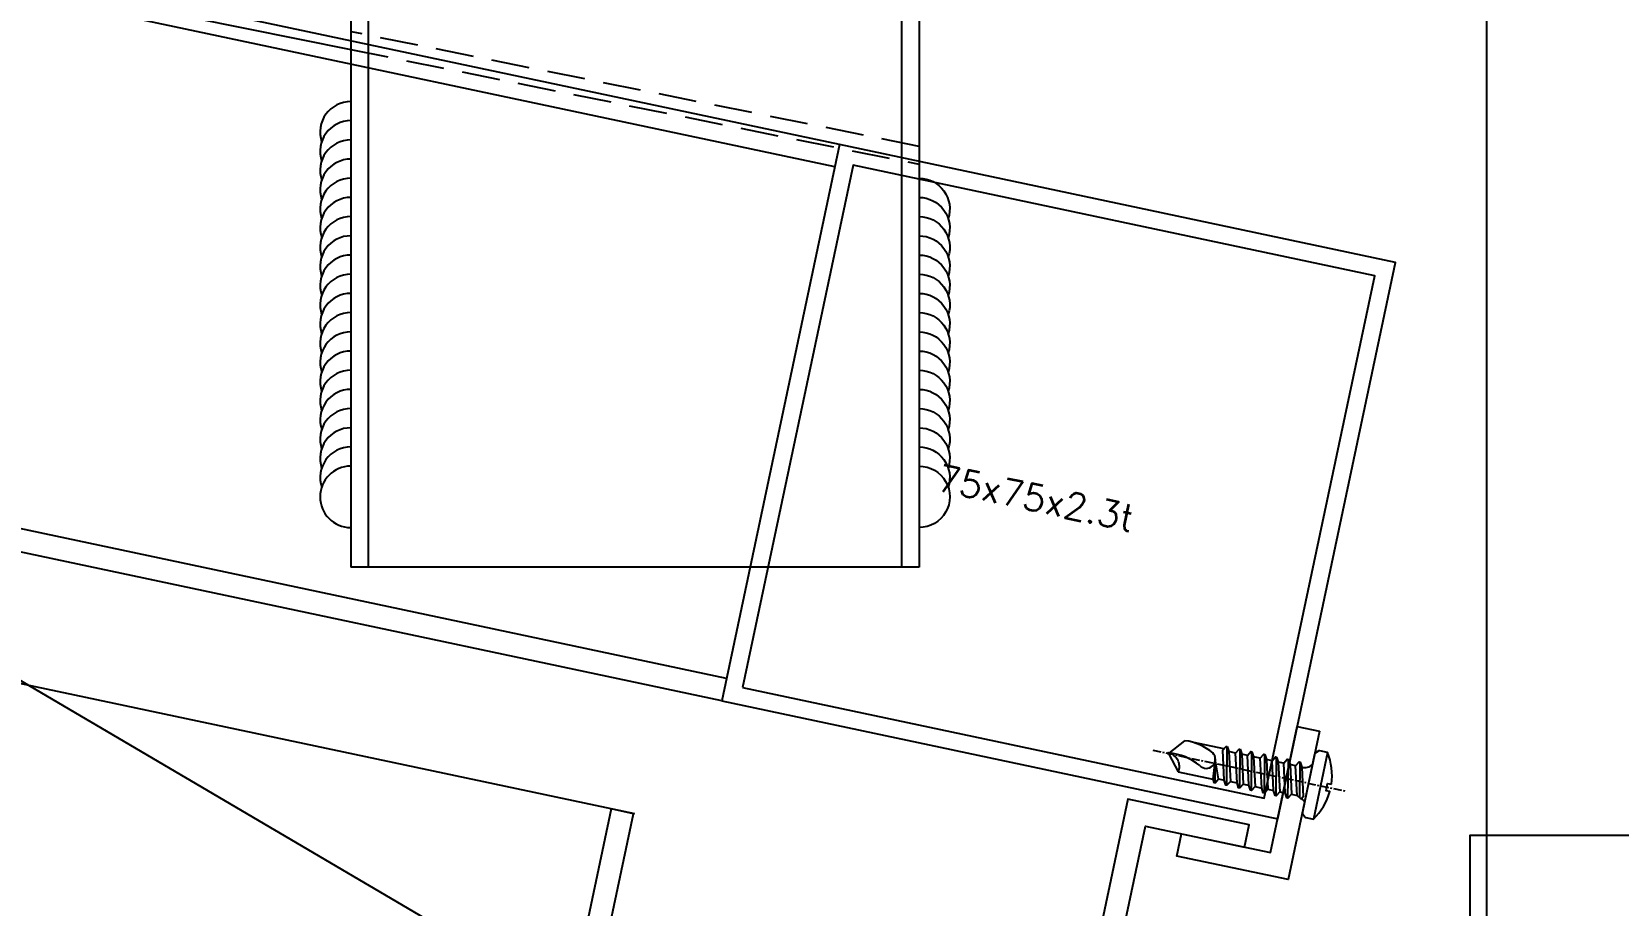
# Model space of a CAD drawing. Extents: x -3378 to 102197, y -3799 to 48702.
# Drawn here: x 90562.4 to 90771.8, y 23603.9 to 23719.1 of the extents above; entities that cross this region are included whole.
import ezdxf

# ---------------------------------------------------------------- set-up
doc = ezdxf.new("R2010")
doc.units = 0
doc.linetypes.add('CENTER', pattern=[2, 1.25, -0.25, 0.25, -0.25])
doc.linetypes.add('HIDDEN', pattern=[0.375, 0.25, -0.125])
for name, color, linetype in [('24WELD', 55, 'Continuous'), ('ARR', 6, 'Continuous'), ('BCM-EXT', 2, 'Continuous'), ('BCM-SIL', 8, 'Continuous'), ('GM_SECT_15', 15, 'Continuous'), ('LAYER3', 165, 'Continuous'), ('結構體 STRUCTURAL', 154, 'Continuous'), ('螺絲 固定五金 FASTENERS', 124, 'Continuous'), ('視覺模型鋁擠型暫替', 4, 'Continuous'), ('金屬面材 METAL PANEL', 2, 'Continuous'), ('隱藏線 HIDDEN', 8, 'HIDDEN')]:
    doc.layers.add(name, color=color, linetype=linetype)
doc.layers.add('不顯示', color=254, linetype='Continuous', plot=False)
doc.styles.add('DIM', font='simplex.shx', dxfattribs={"bigfont": 'chineset.shx'})

# ---------------------------------------------------------------- blocks, each defined once
blk = doc.blocks.new('75x75x2.3t')
at = {"layer": 'GM_SECT_15'}
for points in [[(0, -75), (75, -75), (75, 0), (0, 0)], [(2.3, -72.7), (72.7, -72.7), (72.7, -2.3), (2.3, -2.3)]]:
    blk.add_lwpolyline(points, close=True, dxfattribs=at)
at = {"layer": '不顯示', "linetype": 'Continuous', "insert": (21.79, -38.48), "char_height": 3.5, "attachment_point": 1, "style": 'DIM'}
blk.add_mtext_dynamic_manual_height_columns('75x75x2.3t', width=3.4858, gutter_width=17.5, heights=[0], dxfattribs=at)
blk = doc.blocks.new('A$C20AE7E0D')
at = {"layer": 'ARR', "color": 0, "linetype": 'ByBlock', "ltscale": 0.3}
for p, q in [((-1.61, -4.5), (-1.61, 4.5)), ((0.5, 2.24), (1.14, 1.9)), ((0.72, 2.13), (1.65, -2.5)), ((2.24, 2.5), (3.24, -2.5)), ((3.83, 2.5), (4.83, -2.5)), ((5.42, 2.5), (6.42, -2.5)), ((7.16, 2.5), (8.16, -2.5)), ((8.75, 2.5), (9.75, -2.5)), ((10.49, 2.5), (11.49, -2.5)), ((12.08, 2.5), (12.7, -0.6)), ((17.12, 2.1), (12.46, 2.1)), ((18.83, 0.06), (17.12, 2.1)), ((1.89, 1.9), (1.14, 1.9)), ((3.48, 1.9), (2.73, 1.9)), ((5.07, 1.9), (4.32, 1.9)), ((6.81, 1.9), (5.91, 1.9)), ((8.4, 1.9), (7.65, 1.9)), ((10.14, 1.9), (9.24, 1.9)), ((11.73, 1.9), (10.98, 1.9)), ((18.83, 0.06), (18.95, 0.06)), ((19, -0.01), (19, 0.01)), ((2.14, -1.9), (2.89, -1.9)), ((3.73, -1.9), (4.48, -1.9)), ((5.32, -1.9), (6.07, -1.9)), ((6.91, -1.9), (7.81, -1.9)), ((8.65, -1.9), (9.4, -1.9)), ((10.24, -1.9), (11.14, -1.9)), ((18.83, -0.06), (17.12, -2.1)), ((18.83, -0.06), (18.95, -0.06)), ((11.87, -2.1), (15.91, -2.1))]:
    blk.add_line(p, q, dxfattribs=at)
at = {"layer": 'ARR', "color": 0, "linetype": 'CENTER', "ltscale": 0.87}
blk.add_line((21, 0), (-5.1, 0), dxfattribs=at)
at = {"layer": 'ARR', "color": 0, "linetype": 'ByBlock', "ltscale": 0.3}
blk.add_lwpolyline([(-2.98, -0.5, 0.134476), (-1.61, -4.5), (-0.58, -4.5, 0.198912), (-0.44, -4.44), (-0.06, -4.06, 0.198912), (0, -3.92), (0, 3.92, 0.198912), (-0.06, 4.06), (-0.44, 4.44, 0.198912), (-0.58, 4.5), (-1.61, 4.5, 0.134562), (-2.98, 0.5), (-2.48, 0.5), (-2.48, -0.5), (-2.98, -0.5)], format="xyb", dxfattribs=at)
blk.add_lwpolyline([(1.14, 1.9), (2.14, -1.9), (1.8, -2.5), (1.65, -2.5), (1.3, -1.9), (0.3, 1.9), (0.5, 2.24)], dxfattribs=at)
for points in [[(3.24, -2.5), (2.89, -1.9), (1.89, 1.9), (2.24, 2.5), (2.39, 2.5), (2.73, 1.9), (3.73, -1.9), (3.39, -2.5)], [(4.83, -2.5), (4.48, -1.9), (3.48, 1.9), (3.83, 2.5), (3.98, 2.5), (4.32, 1.9), (5.32, -1.9), (4.98, -2.5)], [(6.42, -2.5), (6.07, -1.9), (5.07, 1.9), (5.42, 2.5), (5.57, 2.5), (5.91, 1.9), (6.91, -1.9), (6.57, -2.5)], [(8.16, -2.5), (7.81, -1.9), (6.81, 1.9), (7.16, 2.5), (7.31, 2.5), (7.65, 1.9), (8.65, -1.9), (8.31, -2.5)], [(9.75, -2.5), (9.4, -1.9), (8.4, 1.9), (8.75, 2.5), (8.9, 2.5), (9.24, 1.9), (10.24, -1.9), (9.9, -2.5)], [(11.49, -2.5), (11.14, -1.9), (10.14, 1.9), (10.49, 2.5), (10.64, 2.5), (10.98, 1.9), (11.98, -1.9), (11.64, -2.5)], [(12.08, 2.5), (11.73, 1.9), (12.7, -0.6), (12.46, 2.1), (12.23, 2.5)]]:
    blk.add_lwpolyline(points, close=True, dxfattribs=at)
for centre, radius, start, end in [((0.67, 3.07), 0.874, 220.3388, 257.7802), ((18.9, 1.75), 1.82, 168.8617, 267.6865), ((13.86, -0.29), 1.2, 56.152, 236.152), ((17.85, 6.88), 7.01, 241.6458, 278.008), ((18.95, 0.01), 0.05, 0, 90), ((1.17, -3.34), 1.44, 84.7312, 144.22), ((16.52, 4.88), 7.01, 241.6458, 274.9541), ((18.95, -0.01), 0.05, 270, 0)]:
    blk.add_arc(centre, radius, start, end, dxfattribs=at)
blk = doc.blocks.new('*U77')
at = {"color": 0, "linetype": 'ByBlock'}
blk.add_blockref('A$C20AE7E0D', (0, 0), dxfattribs=at)
blk = doc.blocks.new('箭頭2')
at = {"layer": 'LAYER3', "ltscale": 10}
for p, q in [((-21.65, -12.5), (0, 0)), ((21.65, -12.5), (0, 0)), ((-19.15, -16.83), (0, -5.77)), ((19.15, -16.83), (0, -5.77)), ((0, -5.77), (0, -205.77)), ((-21.65, -12.5), (-19.15, -16.83)), ((21.65, -12.5), (19.15, -16.83))]:
    blk.add_line(p, q, dxfattribs=at)
blk = doc.blocks.new('L3燈具')
at = {"layer": 'LAYER3', "xscale": -1, "rotation": 71.53372761617614}
blk.add_blockref('箭頭2', (-225.15, 102.04, 0.01), dxfattribs=at)
blk = doc.blocks.new('*U654')
for centre, end in [((-143.92, 4.67), 286.3529), ((-141.43, 4.59), 286.3529), ((-138.93, 4.5), 286.3529), ((-136.43, 4.42), 286.3529), ((-133.93, 4.34), 286.3529), ((-131.43, 4.26), 286.3529), ((-128.93, 4.18), 286.3529), ((-126.43, 4.1), 286.3529), ((-123.93, 4.02), 286.3529), ((-121.44, 3.94), 286.3529), ((-118.94, 3.86), 286.3529), ((-116.44, 3.78), 286.3529), ((-113.94, 3.69), 286.3529), ((-111.44, 3.61), 286.3529), ((-108.94, 3.53), 286.3529), ((-106.44, 3.45), 286.3529), ((-103.95, 3.37), 286.3529), ((-101.45, 3.29), 286.3529), ((-98.95, 3.21), 286.3529), ((-96.45, 3.13), 286.3529), ((-93.95, 3.05), 286.3529), ((-91.45, 2.96), 286.3529), ((-88.95, 2.88), 286.3529), ((-86.45, 2.8), 286.3529), ((-83.96, 2.72), 286.3529), ((-81.46, 2.64), 286.3529), ((-78.96, 2.56), 286.3529), ((-76.46, 2.48), 286.3529), ((-73.96, 2.4), 286.3529), ((-71.46, 2.32), 286.3529), ((-68.96, 2.24), 286.3529), ((-66.47, 2.15), 286.3529), ((-63.97, 2.07), 286.3529), ((-61.47, 1.99), 286.3529), ((-58.97, 1.91), 286.3529), ((-56.47, 1.83), 286.3529), ((-53.97, 1.75), 286.3529), ((-51.47, 1.67), 286.3529), ((-48.97, 1.59), 286.3529), ((-46.48, 1.51), 286.3529), ((-43.98, 1.43), 286.3529), ((-41.48, 1.34), 286.3529), ((-38.98, 1.26), 286.3529), ((-36.48, 1.18), 286.3529), ((-33.98, 1.1), 286.3529), ((-31.48, 1.02), 286.3529), ((-28.98, 0.94), 286.3529), ((-26.49, 0.86), 286.3529), ((-23.99, 0.78), 286.3529), ((-21.49, 0.7), 286.3529), ((-18.99, 0.62), 286.3529), ((-16.49, 0.53), 286.3529), ((-13.99, 0.45), 286.3529), ((-11.49, 0.37), 286.3529), ((-9, 0.29), 286.3529), ((-6.5, 0.21), 286.3529), ((-4, 0.13), 358.1431)]:
    blk.add_arc(centre, 4, 178.1431, end)
blk = doc.blocks.new('*U655')
for centre, end in [((-0.13, -4), 88.1431), ((-0.21, -6.5), 16.3529), ((-0.37, -11.49), 16.3529), ((-0.29, -9), 16.3529), ((-0.45, -13.99), 16.3529), ((-0.62, -18.99), 16.3529), ((-0.53, -16.49), 16.3529), ((-0.7, -21.49), 16.3529), ((-0.86, -26.49), 16.3529), ((-0.78, -23.99), 16.3529), ((-0.94, -28.98), 16.3529), ((-1.1, -33.98), 16.3529), ((-1.02, -31.48), 16.3529), ((-1.18, -36.48), 16.3529), ((-1.34, -41.48), 16.3529), ((-1.26, -38.98), 16.3529), ((-1.43, -43.98), 16.3529), ((-1.59, -48.97), 16.3529), ((-1.51, -46.48), 16.3529), ((-1.67, -51.47), 16.3529), ((-1.83, -56.47), 16.3529), ((-1.75, -53.97), 16.3529), ((-1.91, -58.97), 16.3529)]:
    blk.add_arc(centre, 4, 268.1431, end)
blk = doc.blocks.new('組件01')
at = {"layer": '視覺模型鋁擠型暫替', "color": 7, "linetype": 'Continuous'}
for centre, radius, start, end in [((-88.5, 0), 3, 180, 270), ((-88.5, 0), 2, 180, 270), ((-88.5, 0), 1, 180, 270), ((-85.5, 0), 1, 270, 0), ((-85.5, 0), 2, 270, 0), ((-85.5, 0), 3, 270, 0)]:
    blk.add_arc(centre, radius, start, end, dxfattribs=at)
at = {"layer": '金屬面材 METAL PANEL', "linetype": 'Continuous'}
blk.add_line((-3, 13), (-13, 3), dxfattribs=at)
blk.add_lwpolyline([(-3, 62.5), (-3, 3), (-110, 3), (-110, 0), (-3, 0, 0.414214), (0, 3), (0, 62.5)], format="xyb", close=True, dxfattribs=at)
blk.add_lwpolyline([(-3, 57.5), (-105, 57.5), (-105, 3)], dxfattribs=at)
blk.add_lwpolyline([(-85.5, 0), (-85.5, -54.5, -0.414214), (-88.5, -57.5), (-130.5, -57.5), (-130.5, -54.5), (-88.5, -54.5), (-88.5, 0)], format="xyb", dxfattribs=at)
at = {"layer": '24WELD', "zscale": 0.5625}
for name, p, xscale, yscale, rotation in [('*U655', (-3, 18.48), 0.5625, 0.5625, 181.8569201425871), ('*U654', (-18.97, 3), -0.5625000000000022, 0.5625000000000022, 178.1430628016457)]:
    blk.add_blockref(name, p, dxfattribs=dict(at, xscale=xscale, yscale=yscale, rotation=rotation))
at = {"layer": '螺絲 固定五金 FASTENERS'}
for p in [(-3, 47.5), (-3, 25)]:
    blk.add_blockref('*U77', p, dxfattribs=at)
blk = doc.blocks.new('*U454')
for centre, end in [((3.94, -0.69), 170.022), ((6.4, -1.13), 98.2318), ((8.86, -1.56), 98.2318), ((11.33, -1.99), 98.2318), ((13.79, -2.43), 98.2318), ((16.25, -2.86), 98.2318), ((18.71, -3.29), 98.2318), ((21.17, -3.73), 98.2318), ((23.64, -4.16), 98.2318), ((26.1, -4.59), 98.2318), ((28.56, -5.02), 98.2318), ((31.02, -5.46), 98.2318), ((33.49, -5.89), 98.2318), ((35.95, -6.32), 98.2318), ((38.41, -6.76), 98.2318), ((40.87, -7.19), 98.2318)]:
    blk.add_arc(centre, 4, 350.022, end)
blk = doc.blocks.new('*U455')
for centre, end in [((3.94, -0.69), 170.022), ((6.4, -1.13), 98.2318), ((8.86, -1.56), 98.2318), ((11.33, -1.99), 98.2318), ((13.79, -2.43), 98.2318), ((16.25, -2.86), 98.2318), ((18.71, -3.29), 98.2318), ((21.17, -3.73), 98.2318), ((23.64, -4.16), 98.2318), ((26.1, -4.59), 98.2318), ((28.56, -5.02), 98.2318), ((31.02, -5.46), 98.2318), ((33.49, -5.89), 98.2318), ((35.95, -6.32), 98.2318), ((38.41, -6.76), 98.2318), ((40.87, -7.19), 98.2318), ((43.33, -7.62), 98.2318), ((45.8, -8.06), 98.2318), ((48.26, -8.49), 98.2318), ((50.72, -8.92), 98.2318)]:
    blk.add_arc(centre, 4, 350.022, end)

msp = doc.modelspace()

# ---------------------------------------------------------------- linework, layer by layer
at = {"layer": 'BCM-EXT', "linetype": 'Continuous'}
msp.add_line((90642.014, 23615.933, 0), (89728.017, 23809.567, 0), dxfattribs=at)
at = {"layer": 'GM_SECT_15'}
for p, q in [((90604.506, 24088.468, 0), (90604.506, 23648.468, 0)), ((90606.806, 24088.468, 0), (90606.806, 23648.468, 0)), ((90677.206, 24088.468, 0), (90677.206, 23648.468, 0)), ((90679.506, 24088.468, 0), (90679.506, 23648.468, 0)), ((90669.02, 23704.232, 0), (89037.649, 24049.845, 0)), ((90668.398, 23701.297, 0), (89037.027, 24046.91, 0)), ((90654.098, 23633.796, 0), (89022.726, 23979.409, 0)), ((90653.476, 23630.861, 0), (89022.105, 23976.474, 0)), ((89679.506, 23903.364, 0), (90604.506, 23716.758, 0)), ((90679.506, 23648.468, 0), (90604.506, 23648.468, 0))]:
    msp.add_line(p, q, dxfattribs=at)
at = {"layer": '結構體 STRUCTURAL'}
msp.add_line((90754.403, 33243.085, 0), (90754.403, 21180.095), dxfattribs=at)
at = {"layer": '金屬面材 METAL PANEL', "linetype": 'Continuous', "elevation": 0}
msp.add_lwpolyline([(90732.355, 23626.839), (90728.21, 23607.274), (90713.536, 23610.383), (90714.158, 23613.317), (90725.897, 23610.83), (90729.42, 23627.461), (90732.355, 23626.839)], dxfattribs=at)
msp.add_lwpolyline([(90638.882, 23616.59), (90632.664, 23587.241), (90700.607, 23572.847), (90709.395, 23614.326), (90722.444, 23611.562), (90723.065, 23614.497), (90707.082, 23617.883), (90698.294, 23576.404), (90636.221, 23589.554), (90641.817, 23615.968)], close=True, dxfattribs=at)
at = {"layer": '隱藏線 HIDDEN', "linetype": 'HIDDEN', "ltscale": 20}
for p, q in [((90679.506, 23703.974, 0), (90604.613, 23719.083, 0)), ((90604.506, 23716.758, 0), (90679.506, 23701.628, 0))]:
    msp.add_line(p, q, dxfattribs=at)

# ---------------------------------------------------------------- block references
at = {"layer": '24WELD', "yscale": 1.012500000000001, "zscale": 1.012500000000001}
for name, p, xscale, rotation in [('*U455', (90604.506, 23653.704, 0), 1.012500000000001, 99.97831117934365), ('*U454', (90679.506, 23653.704, 0), -1.012500000000001, 260.0216888206563)]:
    msp.add_blockref(name, p, dxfattribs=dict(at, xscale=xscale, rotation=rotation))
at = {"layer": 'BCM-SIL', "rotation": 168.0385273305184}
msp.add_blockref('*U77', (90730.904, 23619.989, 0), dxfattribs=at)
at = {"layer": '視覺模型鋁擠型暫替', "linetype": 'Continuous', "rotation": 348.0385100354035}
msp.add_blockref('75x75x2.3t', (90669.018, 23704.221, 0), dxfattribs=at)
at = {"layer": '視覺模型鋁擠型暫替', "linetype": 'Continuous'}
msp.add_blockref('組件01', (90857.201, 23555.585, 0), dxfattribs=at)
at = {"layer": '金屬面材 METAL PANEL', "linetype": 'Continuous', "rotation": 348.0385062267932}
msp.add_blockref('L3燈具', (90709.331, 23516.824), dxfattribs=at)

doc.saveas('drawing.dxf')
